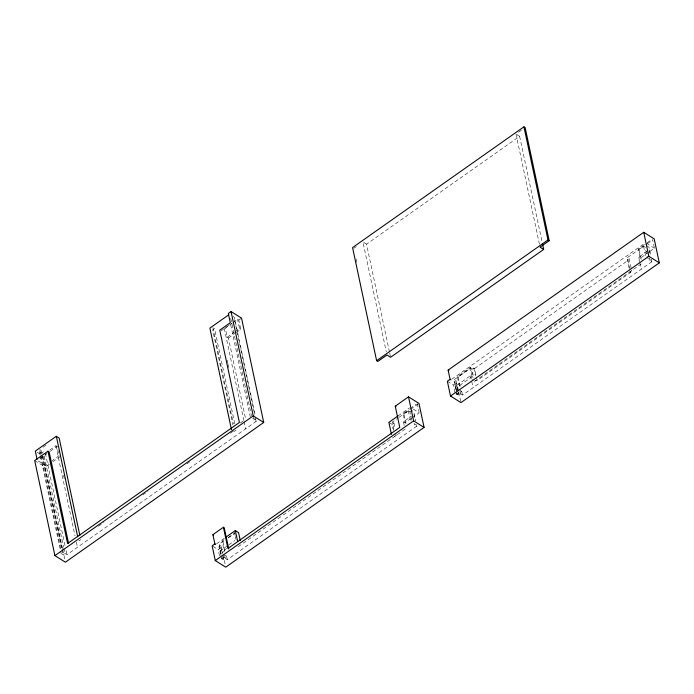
<?xml version="1.0" encoding="UTF-8"?>
<svg xmlns="http://www.w3.org/2000/svg" width="694" height="694" viewBox="0 0 694 694"><rect width="100%" height="100%" fill="white"/><g stroke="black" fill="none" stroke-linecap="round" stroke-linejoin="round"><path stroke-width="0.52" stroke-dasharray="3.47 2.6" d="M43.089 447.231L46.455 444.854M40.183 455.073L39.506 451.898L41.336 450.614L39.723 449.599M43.349 451.872L41.519 453.165L39.506 451.898M49.742 450.059L55.876 445.739L57.081 446.494L59.042 455.724L52.189 460.556M39.827 458.534L46.611 453.755M220.987 330.891L231.492 323.482M45.084 454.943L46.802 453.737M50.228 451.326L57.081 446.494M232.299 323.031L225.246 328.002L227.216 337.232L228.421 337.995L245.615 418.864M233.184 322.415L237.591 319.309L238.797 320.064L240.757 329.303L235.474 333.025M238.797 320.064L241.538 318.138M38.179 460.894L45.336 465.388L48.762 462.967M227.216 337.232L234.26 332.27M235.145 331.645L239.551 328.54L237.591 319.309M353.784 248.339L356.274 246.587M518.496 132.276L521.827 129.934M62.469 548.477L45.171 467.114L49.361 464.156M52.709 461.796L60.257 456.487M228.421 337.995L234.589 333.649M389.464 351.997L366.545 244.175L519.633 136.31L516.917 134.601M240.324 422.993L242.978 421.119M98.47 526.165L103.779 522.426M142.721 494.978L148.039 491.239M186.981 463.8L190.52 461.302M230.347 433.238L233.002 431.373M63.813 548.156L64.941 553.439L63.111 554.732L61.098 553.465L62.92 552.181M78.916 540.912L80.747 539.62M236.116 430.141L234.294 431.434L232.178 430.107M252.72 418.447L253.943 417.588M64.941 553.439L66.954 554.706L256.138 421.405L254.125 420.139L255.956 418.855L254.611 418.005M216.563 543.775L224.44 538.223M398.018 415.914L409.477 407.846M227.936 545.423L220.189 550.871L222.609 552.389L224.891 550.784L224.093 550.273L222.123 541.042L224.769 539.177M411.247 418.404L405.053 422.767L403.093 413.537L409.287 409.165M410.171 408.54L416.374 404.177M451.794 379.219L644.691 243.299M221.247 554.116L219.122 544.113L225.012 539.967M228.387 537.59L235.119 532.845M393.81 429.083L392.318 422.082L398.209 417.927M399.05 417.337L408.315 410.813L409.92 411.82L411.837 420.824M224.891 550.784L222.93 541.546L224.691 540.305M228.222 537.824L235.275 532.853M405.999 423.93L403.899 414.04L409.764 409.911M410.596 409.321L418.135 404.003M458.508 391.008L457.832 387.842L460.113 386.228L459.307 385.725L457.346 376.495L470.142 367.473L470.948 367.985L473.048 377.874M649.124 251.983L640.276 258.22L638.315 248.981L646.279 243.368M647.164 242.744L652.481 239.005M456.895 391.563L454.344 379.566L470.341 368.297L471.946 369.303L473.655 377.31M474.505 381.31L476.327 380.017L477.134 380.529L630.681 272.334L627.541 257.535L643.538 246.257L645.142 247.272L647.485 258.272M460.113 386.228L458.153 376.998L470.948 367.985M641.221 259.382L639.113 249.493L646.661 244.175M647.493 243.585L652.525 240.046M220.605 554.419L218.905 546.412L220.735 545.128L219.122 544.113M393.377 430.384L392.101 424.381L393.932 423.088L392.318 422.082M409.92 411.82L411.75 410.536L413.763 411.802L415.68 420.798M459.931 391.069L460.521 393.845L458.691 395.129L456.678 393.871L454.128 381.865L455.958 380.572L454.344 379.566M471.946 369.303L473.776 368.02L474.583 368.523L476.709 378.525M629.024 267.832L627.324 259.834L629.154 258.541L627.541 257.535M474.583 368.523L628.131 260.337L627.324 259.834M219.504 555.842L218.176 549.613L220.918 547.679L218.905 546.412M454.943 392.327L453.399 385.057L456.14 383.131L454.128 381.865M228.794 544.816L234.815 540.574M404.229 425.448L403.44 421.752L411.325 416.2M459.74 390.149L461.753 391.416L457.181 394.634L455.411 386.324L470.497 375.697L472.102 376.712L459.307 385.725M639.642 261.82L638.662 257.205L648.3 250.421M224.093 550.273L226.73 548.416M412.132 417.779L419.219 412.783L413.017 408.896M650.009 251.358L654.442 248.235L652.698 240.029M224.518 554.697L225.298 558.392L223.468 559.685L221.455 558.418L223.286 557.126M394.652 436.387L396.482 435.095L394.869 434.088M238.216 546.707L282.354 515.599M283.239 514.983L406.84 427.894M221.959 559.182L226.53 555.963L225.186 555.122M456.678 393.871L458.508 392.578M631.705 270.547L629.874 271.831L630.681 272.334M648.309 258.845L649.523 257.986M474.774 381.206L641.178 263.963M225.298 558.392L227.311 559.659L416.504 426.35L414.492 425.092L415.706 424.234M460.521 393.845L462.534 395.103L651.727 261.803L649.714 260.536L651.536 259.252M646.461 243.23L654.442 248.235M646.973 245.988L648.985 247.246L650.903 256.251M638.315 248.981L639.113 249.493M638.662 257.205L640.276 258.22M366.545 244.175L362.919 241.902L386.289 351.841M457.346 376.495L458.153 376.998M447.361 381.266L453.399 385.057M455.411 386.324L457.832 387.842M455.837 393.793L457.181 394.634M403.093 413.537L403.899 414.04M403.44 421.752L405.053 422.767M233.019 316.438L234.364 317.288L255.279 415.68M239.551 328.54L240.757 329.303M388.883 422.36L392.101 424.381M222.123 541.042L222.93 541.546M212.997 546.36L218.176 549.613M37.103 452.219L40.686 454.466M34.7 460.538L45.171 467.114M649.176 249.797L650.235 254.802M651.302 259.799L651.727 261.803M649.289 258.541L649.714 260.536M643.538 246.257L646.088 258.263M639.868 262.879L641.213 269.211M629.154 258.541L631.488 269.541M519.633 136.31L542.101 242.015M516.006 134.037L539.602 245.025M473.776 368.02L475.477 376.018M470.142 367.473L472.892 380.295M470.497 375.697L473.048 387.703M461.753 391.416L462.534 395.103M458.725 392.058L460.972 402.615M455.958 380.572L458.292 391.581M456.14 383.131L457.91 391.433M458.101 392.362L458.691 395.129M417.259 403.552L419.002 411.759M413.954 414.353L415.229 420.356M416.079 424.355L416.504 426.35M414.066 423.088L414.492 425.092M408.315 410.813L410.44 420.816M389.69 353.055L390.583 357.28M393.932 423.088L394.99 428.094M356.031 258.914L356.699 262.08M234.555 319.839L254.793 415.055M255.696 419.289L256.138 421.405M253.674 418.022L254.125 420.139M230.746 318.364L251.436 415.697M230.712 324.757L250.274 416.808M224.266 328.305L243.863 420.503M244.088 421.536L245.633 428.805M227.233 360.273L227.901 363.413M228.118 364.463L228.794 367.612M234.772 423.8L214.533 328.574L212.702 329.867L232.941 425.084M212.919 327.568L233.384 423.843M234.468 532.35L235.119 535.43M235.335 536.453L235.995 539.533M226.53 555.963L227.311 559.659M223.06 554.497L225.298 565.055M220.735 545.128L222.436 553.127M220.918 547.679L222.245 553.907M222.687 555.989L223.468 559.685M220.189 550.871L220.857 553.994M220.822 555.417L221.455 558.418M63.588 475.364L64.264 478.539M55.876 445.739L75.021 535.811M76.357 542.109L77.459 547.297M45.362 453.139L65.149 546.239M66.051 550.472L66.954 554.706M44.251 456.105L63.588 547.098M43.375 456.149L45.336 465.388M62.694 549.535L64.941 560.101M41.336 450.614L62.026 547.948M41.97 455.281L61.757 548.381M61.983 549.44L63.111 554.732M39.948 450.658L40.851 454.891M41.076 455.949L60.864 549.049M40.408 456.131L61.098 553.465"/><path stroke-width="1.04" d="M231.067 311.563L228.326 313.488L230.287 322.727L219.772 330.136L239.404 422.464L67.578 543.532L47.955 451.195L34.7 460.538L54.913 555.642L65.392 562.209L263.72 422.473L241.538 318.138L231.067 311.563L253.241 415.897L263.72 422.473M79.845 535.386L59.155 438.053L56.335 436.283L35.316 451.1L37.06 459.307M228.682 314.85L209.883 328.097L231.475 429.664M543.671 249.415L540.053 247.142L549.188 240.705L525.15 127.592L523.935 126.837L352.569 247.584L376.616 360.689L377.822 361.444L386.966 355.007L390.583 357.28L543.671 249.415L542.552 244.132M54.913 555.642L253.241 415.897M376.616 360.689L547.982 239.942L523.935 126.837M215.687 544.391L214.88 543.888L212.919 534.649L223.425 527.249L224.231 527.752L228.742 548.989M223.425 527.249L227.944 548.486L399.761 427.417L395.25 406.181L408.506 396.838L418.976 403.414L424.077 427.417L225.75 567.163L215.279 560.587L212.138 545.822L214.88 543.888M448.133 370.102L643.72 232.29L654.199 238.866L659.3 262.87L460.972 402.615L450.501 396.04L447.361 381.266L450.102 379.332L448.133 370.102L448.94 370.605M226.192 536.983L235.335 530.546L238.554 532.567L240.254 540.574M398.018 415.914L388.883 422.36L391.433 434.357M215.279 560.587L413.607 420.85L408.506 396.838M450.501 396.04L648.829 256.294L643.72 232.29M648.829 256.294L659.3 262.87M547.982 239.942L549.188 240.705M450.102 379.332L450.909 379.844M395.25 406.181L396.057 406.684M413.607 420.85L424.077 427.417M212.919 534.649L213.717 535.161M47.955 451.195L49.161 451.959L68.567 543.246M235.335 530.546L237.669 541.546M56.335 436.283L77.702 536.792"/></g></svg>
